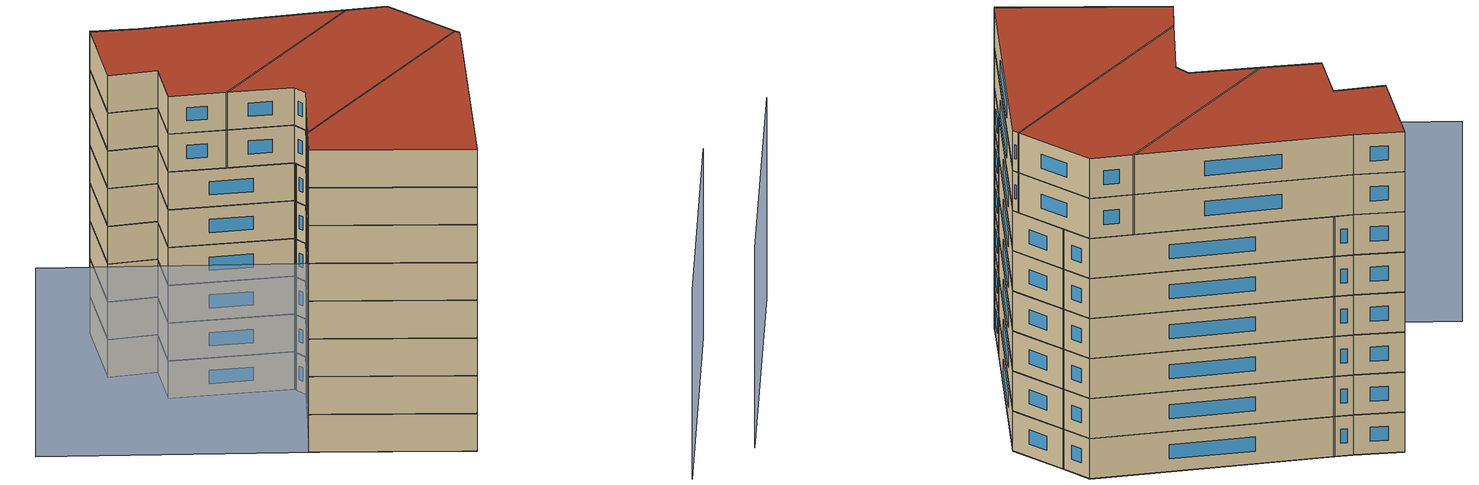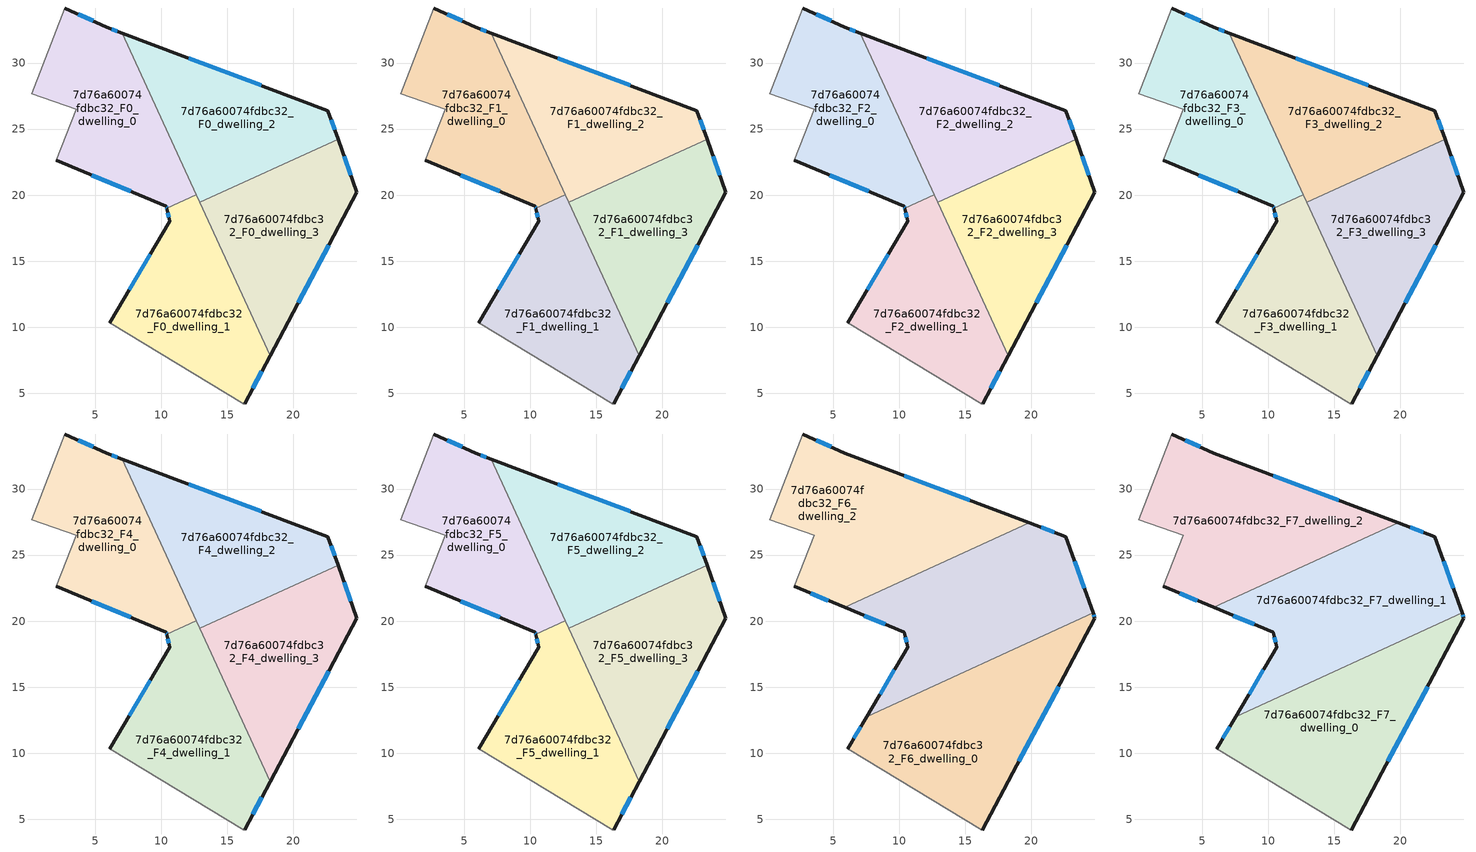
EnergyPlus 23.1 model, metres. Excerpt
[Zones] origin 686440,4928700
7d76a60074fdbc32_F0_dwelling_0
 floor ground (EU_floor_Construction): 12.65,20.02 7.03,32.27 5.85,32.72 2.69,34.17 0.18,27.68 3.56,26.49 2.06,22.65 10.38,19.15 10.41,19 z0
 wall outside (EU_wall_Construction): 2.69,34.17 5.85,32.72 7.03,32.27 / 10.41,19 10.38,19.15 2.06,22.65 z0:3
 wall adiabatic (EU_wall_Construction): 2.06,22.65 3.56,26.49 0.18,27.68 2.69,34.17 z0:3
 wall to 7d76a60074fdbc32_F0_dwelling_1 (EU_wall_Construction): 12.65,20.02 10.41,19 z0:3
 wall to 7d76a60074fdbc32_F0_dwelling_2 (EU_wall_Construction): 7.03,32.27 12.65,20.02 z0:3
 window (EU_Window_Construction): 3.72,33.7 4.83,33.19 / 6.24,32.57 6.65,32.42 / 10.4,19.05 10.39,19.1 / 7.68,20.28 4.75,21.51 z0.97:2.03
7d76a60074fdbc32_F0_dwelling_1
 floor ground (EU_floor_Construction): 16.31,4.22 18.23,7.83 12.65,20.02 10.41,19 10.65,18.02 6.09,10.36 16.3,4.19 z0
 wall outside (EU_wall_Construction): 18.23,7.83 16.31,4.22 / 6.09,10.36 10.65,18.02 10.41,19 z0:3
 wall adiabatic (EU_wall_Construction): 16.31,4.22 16.3,4.19 6.09,10.36 z0:3
 wall to 7d76a60074fdbc32_F0_dwelling_3 (EU_wall_Construction): 12.91,19.45 18.23,7.83 z0:3
 wall to 7d76a60074fdbc32_F0_dwelling_2 (EU_wall_Construction): 12.64,20.02 12.91,19.45 z0:3
 window (EU_Window_Construction): 10.57,18.33 10.49,18.68 / 17.61,6.66 16.93,5.39 / 7.57,12.84 9.17,15.53 z0.97:2.03
7d76a60074fdbc32_F0_dwelling_2
 floor ground (EU_floor_Construction): 23.38,24.25 22.61,26.4 7.03,32.27 12.91,19.45 z0
 wall outside (EU_wall_Construction): 7.03,32.27 22.61,26.4 23.38,24.25 z0:3
 wall to 7d76a60074fdbc32_F0_dwelling_3 (EU_wall_Construction): 23.38,24.25 12.91,19.45 z0:3
 window (EU_Window_Construction): 22.86,25.7 23.13,24.94 / 12.08,30.37 17.56,28.3 z0.97:2.03
7d76a60074fdbc32_F0_dwelling_3
 floor ground (EU_floor_Construction): 18.23,7.83 24.81,20.22 23.38,24.25 12.91,19.45 z0
 wall outside (EU_wall_Construction): 23.38,24.25 24.81,20.22 18.23,7.83 z0:3
 window (EU_Window_Construction): 23.85,22.94 24.35,21.52 / 22.68,16.2 20.36,11.84 z0.97:2.03
7d76a60074fdbc32_F1_dwelling_0
 floor to 7d76a60074fdbc32_F0_dwelling_0 (EU_floor_Construction): 12.65,20.02 7.03,32.27 5.85,32.72 2.69,34.17 0.18,27.68 3.56,26.49 2.06,22.65 10.38,19.15 10.41,19 z3
 wall outside (EU_wall_Construction): 2.69,34.17 5.85,32.72 7.03,32.27 / 10.41,19 10.38,19.15 2.06,22.65 z3:6
 wall adiabatic (EU_wall_Construction): 2.06,22.65 3.56,26.49 0.18,27.68 2.69,34.17 z3:6
 wall to 7d76a60074fdbc32_F1_dwelling_1 (EU_wall_Construction): 12.65,20.02 10.41,19 z3:6
 wall to 7d76a60074fdbc32_F1_dwelling_2 (EU_wall_Construction): 7.03,32.27 12.65,20.02 z3:6
 window (EU_Window_Construction): 3.72,33.7 4.83,33.19 / 6.24,32.57 6.65,32.42 / 10.4,19.05 10.39,19.1 / 7.68,20.28 4.75,21.51 z3.97:5.03
7d76a60074fdbc32_F1_dwelling_1
 floor to 7d76a60074fdbc32_F0_dwelling_1 (EU_floor_Construction): 16.31,4.22 18.23,7.83 12.65,20.02 10.41,19 10.65,18.02 6.09,10.36 16.3,4.19 z3
 wall outside (EU_wall_Construction): 18.23,7.83 16.31,4.22 / 6.09,10.36 10.65,18.02 10.41,19 z3:6
 wall adiabatic (EU_wall_Construction): 16.31,4.22 16.3,4.19 6.09,10.36 z3:6
 wall to 7d76a60074fdbc32_F1_dwelling_3 (EU_wall_Construction): 12.91,19.45 18.23,7.83 z3:6
 wall to 7d76a60074fdbc32_F1_dwelling_2 (EU_wall_Construction): 12.64,20.02 12.91,19.45 z3:6
 window (EU_Window_Construction): 10.57,18.33 10.49,18.68 / 17.61,6.66 16.93,5.39 / 7.57,12.84 9.17,15.53 z3.97:5.03
7d76a60074fdbc32_F1_dwelling_2
 floor to 7d76a60074fdbc32_F0_dwelling_2 (EU_floor_Construction): 23.38,24.25 22.61,26.4 7.03,32.27 12.91,19.45 z3
 wall outside (EU_wall_Construction): 7.03,32.27 22.61,26.4 23.38,24.25 z3:6
 wall to 7d76a60074fdbc32_F1_dwelling_3 (EU_wall_Construction): 23.38,24.25 12.91,19.45 z3:6
 window (EU_Window_Construction): 22.86,25.7 23.13,24.94 / 12.08,30.37 17.56,28.3 z3.97:5.03
7d76a60074fdbc32_F1_dwelling_3
 floor to 7d76a60074fdbc32_F0_dwelling_3 (EU_floor_Construction): 18.23,7.83 24.81,20.22 23.38,24.25 12.91,19.45 z3
 wall outside (EU_wall_Construction): 23.38,24.25 24.81,20.22 18.23,7.83 z3:6
 window (EU_Window_Construction): 23.85,22.94 24.35,21.52 / 22.68,16.2 20.36,11.84 z3.97:5.03
7d76a60074fdbc32_F2_dwelling_0
 floor to 7d76a60074fdbc32_F1_dwelling_0 (EU_floor_Construction): 12.65,20.02 7.03,32.27 5.85,32.72 2.69,34.17 0.18,27.68 3.56,26.49 2.06,22.65 10.38,19.15 10.41,19 z6
 wall outside (EU_wall_Construction): 2.69,34.17 5.85,32.72 7.03,32.27 / 10.41,19 10.38,19.15 2.06,22.65 z6:9
 wall adiabatic (EU_wall_Construction): 2.06,22.65 3.56,26.49 0.18,27.68 2.69,34.17 z6:9
 wall to 7d76a60074fdbc32_F2_dwelling_1 (EU_wall_Construction): 12.65,20.02 10.41,19 z6:9
 wall to 7d76a60074fdbc32_F2_dwelling_2 (EU_wall_Construction): 7.03,32.27 12.65,20.02 z6:9
 window (EU_Window_Construction): 3.72,33.7 4.83,33.19 / 6.24,32.57 6.65,32.42 / 10.4,19.05 10.39,19.1 / 7.68,20.28 4.75,21.51 z6.97:8.03
7d76a60074fdbc32_F2_dwelling_1
 floor to 7d76a60074fdbc32_F1_dwelling_1 (EU_floor_Construction): 16.31,4.22 18.23,7.83 12.65,20.02 10.41,19 10.65,18.02 6.09,10.36 16.3,4.19 z6
 wall outside (EU_wall_Construction): 18.23,7.83 16.31,4.22 / 6.09,10.36 10.65,18.02 10.41,19 z6:9
 wall adiabatic (EU_wall_Construction): 16.31,4.22 16.3,4.19 6.09,10.36 z6:9
 wall to 7d76a60074fdbc32_F2_dwelling_3 (EU_wall_Construction): 12.91,19.45 18.23,7.83 z6:9
 wall to 7d76a60074fdbc32_F2_dwelling_2 (EU_wall_Construction): 12.64,20.02 12.91,19.45 z6:9
 window (EU_Window_Construction): 10.57,18.33 10.49,18.68 / 17.61,6.66 16.93,5.39 / 7.57,12.84 9.17,15.53 z6.97:8.03
7d76a60074fdbc32_F2_dwelling_2
 floor to 7d76a60074fdbc32_F1_dwelling_2 (EU_floor_Construction): 23.38,24.25 22.61,26.4 7.03,32.27 12.91,19.45 z6
 wall outside (EU_wall_Construction): 7.03,32.27 22.61,26.4 23.38,24.25 z6:9
 wall to 7d76a60074fdbc32_F2_dwelling_3 (EU_wall_Construction): 23.38,24.25 12.91,19.45 z6:9
 window (EU_Window_Construction): 22.86,25.7 23.13,24.94 / 12.08,30.37 17.56,28.3 z6.97:8.03
7d76a60074fdbc32_F2_dwelling_3
 floor to 7d76a60074fdbc32_F1_dwelling_3 (EU_floor_Construction): 18.23,7.83 24.81,20.22 23.38,24.25 12.91,19.45 z6
 wall outside (EU_wall_Construction): 23.38,24.25 24.81,20.22 18.23,7.83 z6:9
 window (EU_Window_Construction): 23.85,22.94 24.35,21.52 / 22.68,16.2 20.36,11.84 z6.97:8.03
7d76a60074fdbc32_F3_dwelling_0
 floor to 7d76a60074fdbc32_F2_dwelling_0 (EU_floor_Construction): 12.65,20.02 7.03,32.27 5.85,32.72 2.69,34.17 0.18,27.68 3.56,26.49 2.06,22.65 10.38,19.15 10.41,19 z9
 wall outside (EU_wall_Construction): 2.69,34.17 5.85,32.72 7.03,32.27 / 10.41,19 10.38,19.15 2.06,22.65 z9:12
 wall adiabatic (EU_wall_Construction): 2.06,22.65 3.56,26.49 0.18,27.68 2.69,34.17 z9:12
 wall to 7d76a60074fdbc32_F3_dwelling_1 (EU_wall_Construction): 12.65,20.02 10.41,19 z9:12
 wall to 7d76a60074fdbc32_F3_dwelling_2 (EU_wall_Construction): 7.03,32.27 12.65,20.02 z9:12
 window (EU_Window_Construction): 3.72,33.7 4.83,33.19 / 6.24,32.57 6.65,32.42 / 10.4,19.05 10.39,19.1 / 7.68,20.28 4.75,21.51 z9.97:11.03
7d76a60074fdbc32_F3_dwelling_1
 floor to 7d76a60074fdbc32_F2_dwelling_1 (EU_floor_Construction): 16.31,4.22 18.23,7.83 12.65,20.02 10.41,19 10.65,18.02 6.09,10.36 16.3,4.19 z9
 wall outside (EU_wall_Construction): 18.23,7.83 16.31,4.22 / 6.09,10.36 10.65,18.02 10.41,19 z9:12
 wall adiabatic (EU_wall_Construction): 16.31,4.22 16.3,4.19 6.09,10.36 z9:12
 wall to 7d76a60074fdbc32_F3_dwelling_3 (EU_wall_Construction): 12.91,19.45 18.23,7.83 z9:12
 wall to 7d76a60074fdbc32_F3_dwelling_2 (EU_wall_Construction): 12.64,20.02 12.91,19.45 z9:12
 window (EU_Window_Construction): 10.57,18.33 10.49,18.68 / 17.61,6.66 16.93,5.39 / 7.57,12.84 9.17,15.53 z9.97:11.03
7d76a60074fdbc32_F3_dwelling_2
 floor to 7d76a60074fdbc32_F2_dwelling_2 (EU_floor_Construction): 23.38,24.25 22.61,26.4 7.03,32.27 12.91,19.45 z9
 wall outside (EU_wall_Construction): 7.03,32.27 22.61,26.4 23.38,24.25 z9:12
 wall to 7d76a60074fdbc32_F3_dwelling_3 (EU_wall_Construction): 23.38,24.25 12.91,19.45 z9:12
 window (EU_Window_Construction): 22.86,25.7 23.13,24.94 / 12.08,30.37 17.56,28.3 z9.97:11.03
7d76a60074fdbc32_F3_dwelling_3
 floor to 7d76a60074fdbc32_F2_dwelling_3 (EU_floor_Construction): 18.23,7.83 24.81,20.22 23.38,24.25 12.91,19.45 z9
 wall outside (EU_wall_Construction): 23.38,24.25 24.81,20.22 18.23,7.83 z9:12
 window (EU_Window_Construction): 23.85,22.94 24.35,21.52 / 22.68,16.2 20.36,11.84 z9.97:11.03
7d76a60074fdbc32_F4_dwelling_0
 floor to 7d76a60074fdbc32_F3_dwelling_0 (EU_floor_Construction): 12.65,20.02 7.03,32.27 5.85,32.72 2.69,34.17 0.18,27.68 3.56,26.49 2.06,22.65 10.38,19.15 10.41,19 z12
 wall outside (EU_wall_Construction): 2.69,34.17 5.85,32.72 7.03,32.27 / 10.41,19 10.38,19.15 2.06,22.65 z12:15
 wall adiabatic (EU_wall_Construction): 2.06,22.65 3.56,26.49 0.18,27.68 2.69,34.17 z12:15
 wall to 7d76a60074fdbc32_F4_dwelling_1 (EU_wall_Construction): 12.65,20.02 10.41,19 z12:15
 wall to 7d76a60074fdbc32_F4_dwelling_2 (EU_wall_Construction): 7.03,32.27 12.65,20.02 z12:15
 window (EU_Window_Construction): 3.72,33.7 4.83,33.19 / 6.24,32.57 6.65,32.42 / 10.4,19.05 10.39,19.1 / 7.68,20.28 4.75,21.51 z12.97:14.03
7d76a60074fdbc32_F4_dwelling_1
 floor to 7d76a60074fdbc32_F3_dwelling_1 (EU_floor_Construction): 16.31,4.22 18.23,7.83 12.65,20.02 10.41,19 10.65,18.02 6.09,10.36 16.3,4.19 z12
 wall outside (EU_wall_Construction): 18.23,7.83 16.31,4.22 / 6.09,10.36 10.65,18.02 10.41,19 z12:15
 wall adiabatic (EU_wall_Construction): 16.31,4.22 16.3,4.19 6.09,10.36 z12:15
 wall to 7d76a60074fdbc32_F4_dwelling_3 (EU_wall_Construction): 12.91,19.45 18.23,7.83 z12:15
 wall to 7d76a60074fdbc32_F4_dwelling_2 (EU_wall_Construction): 12.64,20.02 12.91,19.45 z12:15
 window (EU_Window_Construction): 10.57,18.33 10.49,18.68 / 17.61,6.66 16.93,5.39 / 7.57,12.84 9.17,15.53 z12.97:14.03
7d76a60074fdbc32_F4_dwelling_2
 floor to 7d76a60074fdbc32_F3_dwelling_2 (EU_floor_Construction): 23.38,24.25 22.61,26.4 7.03,32.27 12.91,19.45 z12
 wall outside (EU_wall_Construction): 7.03,32.27 22.61,26.4 23.38,24.25 z12:15
 wall to 7d76a60074fdbc32_F4_dwelling_3 (EU_wall_Construction): 23.38,24.25 12.91,19.45 z12:15
 window (EU_Window_Construction): 22.86,25.7 23.13,24.94 / 12.08,30.37 17.56,28.3 z12.97:14.03
7d76a60074fdbc32_F4_dwelling_3
 floor to 7d76a60074fdbc32_F3_dwelling_3 (EU_floor_Construction): 18.23,7.83 24.81,20.22 23.38,24.25 12.91,19.45 z12
 wall outside (EU_wall_Construction): 23.38,24.25 24.81,20.22 18.23,7.83 z12:15
 window (EU_Window_Construction): 23.85,22.94 24.35,21.52 / 22.68,16.2 20.36,11.84 z12.97:14.03
7d76a60074fdbc32_F5_dwelling_0
 floor to 7d76a60074fdbc32_F4_dwelling_0 (EU_floor_Construction): 12.65,20.02 7.03,32.27 5.85,32.72 2.69,34.17 0.18,27.68 3.56,26.49 2.06,22.65 10.38,19.15 10.41,19 z15
 wall outside (EU_wall_Construction): 2.69,34.17 5.85,32.72 7.03,32.27 / 10.41,19 10.38,19.15 2.06,22.65 z15:18
 wall adiabatic (EU_wall_Construction): 2.06,22.65 3.56,26.49 0.18,27.68 2.69,34.17 z15:18
 wall to 7d76a60074fdbc32_F5_dwelling_1 (EU_wall_Construction): 12.65,20.02 10.41,19 z15:18
 wall to 7d76a60074fdbc32_F5_dwelling_2 (EU_wall_Construction): 7.03,32.27 12.65,20.02 z15:18
 window (EU_Window_Construction): 3.72,33.7 4.83,33.19 / 6.24,32.57 6.65,32.42 / 10.4,19.05 10.39,19.1 / 7.68,20.28 4.75,21.51 z15.97:17.03
7d76a60074fdbc32_F5_dwelling_1
 floor to 7d76a60074fdbc32_F4_dwelling_1 (EU_floor_Construction): 16.31,4.22 18.23,7.83 12.65,20.02 10.41,19 10.65,18.02 6.09,10.36 16.3,4.19 z15
 wall outside (EU_wall_Construction): 18.23,7.83 16.31,4.22 / 6.09,10.36 10.65,18.02 10.41,19 z15:18
 wall adiabatic (EU_wall_Construction): 16.31,4.22 16.3,4.19 6.09,10.36 z15:18
 wall to 7d76a60074fdbc32_F5_dwelling_3 (EU_wall_Construction): 12.91,19.45 18.23,7.83 z15:18
 wall to 7d76a60074fdbc32_F5_dwelling_2 (EU_wall_Construction): 12.64,20.02 12.91,19.45 z15:18
 window (EU_Window_Construction): 10.57,18.33 10.49,18.68 / 17.61,6.66 16.93,5.39 / 7.57,12.84 9.17,15.53 z15.97:17.03
7d76a60074fdbc32_F5_dwelling_2
 floor to 7d76a60074fdbc32_F4_dwelling_2 (EU_floor_Construction): 23.38,24.25 22.61,26.4 7.03,32.27 12.91,19.45 z15
 wall outside (EU_wall_Construction): 7.03,32.27 22.61,26.4 23.38,24.25 z15:18
 wall to 7d76a60074fdbc32_F5_dwelling_3 (EU_wall_Construction): 23.38,24.25 12.91,19.45 z15:18
 window (EU_Window_Construction): 22.86,25.7 23.13,24.94 / 12.08,30.37 17.56,28.3 z15.97:17.03
7d76a60074fdbc32_F5_dwelling_3
 floor to 7d76a60074fdbc32_F4_dwelling_3 (EU_floor_Construction): 18.23,7.83 24.81,20.22 23.38,24.25 12.91,19.45 z15
 wall outside (EU_wall_Construction): 23.38,24.25 24.81,20.22 18.23,7.83 z15:18
 window (EU_Window_Construction): 23.85,22.94 24.35,21.52 / 22.68,16.2 20.36,11.84 z15.97:17.03
7d76a60074fdbc32_F6_dwelling_0
 floor to 7d76a60074fdbc32_F5_dwelling_1 (EU_floor_Construction): 16.3,4.19 18.23,7.83 14.5,15.97 7.53,12.78 6.09,10.36 z18
 floor to 7d76a60074fdbc32_F5_dwelling_3 (EU_floor_Construction): 18.23,7.83 24.81,20.22 24.67,20.63 14.5,15.97 z18
 wall outside (EU_wall_Construction): 24.67,20.63 24.81,20.22 16.3,4.19 / 6.09,10.36 7.53,12.78 z18:21
 wall to 7d76a60074fdbc32_F6_dwelling_1 (EU_wall_Construction): 7.53,12.78 24.67,20.63 z18:21
 wall adiabatic (EU_wall_Construction): 16.3,4.19 6.09,10.36 z18:21
 window (EU_Window_Construction): 24.72,20.49 24.77,20.35 / 22.05,15.02 19.06,9.38 / 6.56,11.14 7.07,11.99 z18.97:20.03
7d76a60074fdbc32_F6_dwelling_1
 floor to 7d76a60074fdbc32_F5_dwelling_2 (EU_floor_Construction): 23.38,24.24 22.61,26.4 19.85,27.44 11.09,23.42 12.91,19.45 z18
 floor to 7d76a60074fdbc32_F5_dwelling_0 (EU_floor_Construction): 12.64,20.02 11.09,23.42 5.88,21.04 10.38,19.15 10.41,19 z18
 floor to 7d76a60074fdbc32_F5_dwelling_1 (EU_floor_Construction): 14.5,15.97 12.64,20.02 10.41,19 10.65,18.02 7.53,12.78 z18
 floor to 7d76a60074fdbc32_F5_dwelling_3 (EU_floor_Construction): 24.67,20.63 23.38,24.24 12.91,19.45 14.5,15.97 z18
 wall outside (EU_wall_Construction): 19.85,27.44 22.61,26.4 24.67,20.63 / 7.53,12.78 10.65,18.02 10.38,19.15 5.88,21.04 z18:21
 wall to 7d76a60074fdbc32_F6_dwelling_2 (EU_wall_Construction): 5.88,21.04 19.85,27.44 z18:21
 window (EU_Window_Construction): 10.56,18.38 10.46,18.78 / 8.92,19.76 7.34,20.42 / 20.75,27.1 21.72,26.73 / 23.28,24.53 24,22.5 / 8.54,14.48 9.64,16.32 z18.97:20.03
7d76a60074fdbc32_F6_dwelling_2
 floor to 7d76a60074fdbc32_F5_dwelling_0 (EU_floor_Construction): 11.09,23.42 7.03,32.27 5.85,32.72 2.69,34.17 0.18,27.68 3.56,26.49 2.06,22.65 5.88,21.04 z18
 floor to 7d76a60074fdbc32_F5_dwelling_2 (EU_floor_Construction): 19.85,27.44 7.03,32.27 11.09,23.42 z18
 wall outside (EU_wall_Construction): 2.69,34.17 5.85,32.72 19.85,27.44 / 5.88,21.04 2.06,22.65 z18:21
 wall adiabatic (EU_wall_Construction): 2.06,22.65 3.56,26.49 0.18,27.68 2.69,34.17 z18:21
 window (EU_Window_Construction): 3.72,33.7 4.83,33.19 / 10.39,31.01 15.32,29.15 / 4.64,21.56 3.29,22.13 z18.97:20.03
7d76a60074fdbc32_F7_dwelling_0
 floor to 7d76a60074fdbc32_F6_dwelling_0 (EU_floor_Construction): 16.3,4.19 24.81,20.22 24.67,20.63 7.53,12.78 6.09,10.36 z21
 wall outside (EU_wall_Construction): 24.67,20.63 24.81,20.22 16.3,4.19 / 6.09,10.36 7.53,12.78 z21:24
 wall to 7d76a60074fdbc32_F7_dwelling_1 (EU_wall_Construction): 7.53,12.78 24.67,20.63 z21:24
 wall adiabatic (EU_wall_Construction): 16.3,4.19 6.09,10.36 z21:24
 window (EU_Window_Construction): 24.72,20.49 24.77,20.35 / 22.05,15.02 19.06,9.38 / 6.56,11.14 7.07,11.99 z21.97:23.03
 roof outside (EU_roof_Construction): 24.67,20.63 24.81,20.22 16.3,4.19 6.09,10.36 7.53,12.78 z24
7d76a60074fdbc32_F7_dwelling_1
 floor to 7d76a60074fdbc32_F6_dwelling_1 (EU_floor_Construction): 24.67,20.63 22.61,26.4 19.85,27.44 5.88,21.04 10.38,19.15 10.65,18.02 7.53,12.78 z21
 wall outside (EU_wall_Construction): 19.85,27.44 22.61,26.4 24.67,20.63 / 7.53,12.78 10.65,18.02 10.38,19.15 5.88,21.04 z21:24
 wall to 7d76a60074fdbc32_F7_dwelling_2 (EU_wall_Construction): 5.88,21.04 19.85,27.44 z21:24
 window (EU_Window_Construction): 10.56,18.38 10.46,18.78 / 8.92,19.76 7.34,20.42 / 20.75,27.1 21.72,26.73 / 23.28,24.53 24,22.5 / 8.54,14.48 9.64,16.32 z21.97:23.03
 roof outside (EU_roof_Construction): 22.61,26.4 24.67,20.63 7.53,12.78 10.65,18.02 10.38,19.15 5.88,21.04 19.85,27.44 z24
7d76a60074fdbc32_F7_dwelling_2
 floor to 7d76a60074fdbc32_F6_dwelling_2 (EU_floor_Construction): 19.85,27.44 5.85,32.72 2.69,34.17 0.18,27.68 3.56,26.49 2.06,22.65 5.88,21.04 z21
 wall outside (EU_wall_Construction): 2.69,34.17 5.85,32.72 19.85,27.44 / 5.88,21.04 2.06,22.65 z21:24
 wall adiabatic (EU_wall_Construction): 2.06,22.65 3.56,26.49 0.18,27.68 2.69,34.17 z21:24
 window (EU_Window_Construction): 3.72,33.7 4.83,33.19 / 10.39,31.01 15.32,29.15 / 4.64,21.56 3.29,22.13 z21.97:23.03
 roof outside (EU_roof_Construction): 19.85,27.44 5.88,21.04 2.06,22.65 3.56,26.49 0.18,27.68 2.69,34.17 5.85,32.72 z24
shading: 26.93,-7.45 39.18,10.73 / -10.64,19.96 16.43,4.43 z0:15
[Building]
EU S2 Campaign: North Axis=0; Terrain=City; Solar Distribution=FullExterior
[Site:Location]
Bologna: Latitude=44.5; Longitude=11.25; Time Zone=1; Elevation=37
[SizingPeriod:WeatherFileDays]
AnnualSizingPeriod: Begin Month=1; Begin Day of Month=1; End Month=12; End Day of Month=31; Day of Week for Start Day=Monday; Use Weather File Daylight Saving Period=No; Use Weather File Rain and Snow Indicators=No
[MATERIAL]
EU_InternalMass_Material: Roughness=MediumRough; Thickness=0.1; Conductivity=1; Density=1800; Specific Heat=900; Thermal Absorptance=0.9; Solar Absorptance=0.7; Visible Absorptance=0.7
[MATERIAL:NOMASS] Roughness=MediumRough; Thermal Absorptance=0.9; Solar Absorptance=0.7; Visible Absorptance=0.7
Name | Thermal Resistance
EU_wall_NoMass | 0.779417
EU_roof_NoMass | 0.435466
EU_floor_NoMass | 0.588222
[WINDOWMATERIAL:SIMPLEGLAZINGSYSTEM]
EU_Window_SimpleGlazing: UFactor=5.16242; Solar Heat Gain Coefficient=0.85; Visible Transmittance=0.85
[CONSTRUCTION]
EU_wall_Construction: EU_wall_NoMass
EU_roof_Construction: EU_roof_NoMass
EU_floor_Construction: EU_floor_NoMass
EU_InternalMass_Construction: EU_InternalMass_Material
EU_Window_Construction: EU_Window_SimpleGlazing
[ZONE] Type=1; Multiplier=1; Ceiling Height=autocalculate; Floor Area=autocalculate; Part of Total Floor Area=Yes
Name | Volume
7d76a60074fdbc32_F0_dwelling_0; 7d76a60074fdbc32_F1_dwelling_0; 7d76a60074fdbc32_F2_dwelling_0; 7d76a60074fdbc32_F3_dwelling_0; 7d76a60074fdbc32_F4_dwelling_0; 7d76a60074fdbc32_F5_dwelling_0 | 287.31
7d76a60074fdbc32_F6_dwelling_0; 7d76a60074fdbc32_F7_dwelling_0 | 383.082
7d76a60074fdbc32_F0_dwelling_1; 7d76a60074fdbc32_F1_dwelling_1; 7d76a60074fdbc32_F2_dwelling_1; 7d76a60074fdbc32_F3_dwelling_1; 7d76a60074fdbc32_F4_dwelling_1; 7d76a60074fdbc32_F5_dwelling_1 | 287.304
7d76a60074fdbc32_F6_dwelling_1; 7d76a60074fdbc32_F7_dwelling_1 | 383.054
7d76a60074fdbc32_F0_dwelling_2; 7d76a60074fdbc32_F1_dwelling_2; 7d76a60074fdbc32_F2_dwelling_2; 7d76a60074fdbc32_F3_dwelling_2; 7d76a60074fdbc32_F4_dwelling_2; 7d76a60074fdbc32_F5_dwelling_2 | 287.308
7d76a60074fdbc32_F6_dwelling_2; 7d76a60074fdbc32_F7_dwelling_2 | 383.063
7d76a60074fdbc32_F0_dwelling_3; 7d76a60074fdbc32_F1_dwelling_3; 7d76a60074fdbc32_F2_dwelling_3; 7d76a60074fdbc32_F3_dwelling_3; 7d76a60074fdbc32_F4_dwelling_3; 7d76a60074fdbc32_F5_dwelling_3 | 287.309
[INTERNALMASS] Construction=EU_InternalMass_Construction
Name | Zone or ZoneList | Surface Area
7d76a60074fdbc32_F0_dwelling_0_EU_InternalMass | 7d76a60074fdbc32_F0_dwelling_0 | 95.7689
7d76a60074fdbc32_F0_dwelling_1_EU_InternalMass | 7d76a60074fdbc32_F0_dwelling_1 | 95.7684
7d76a60074fdbc32_F0_dwelling_2_EU_InternalMass | 7d76a60074fdbc32_F0_dwelling_2 | 95.768
7d76a60074fdbc32_F0_dwelling_3_EU_InternalMass | 7d76a60074fdbc32_F0_dwelling_3 | 95.7682
7d76a60074fdbc32_F1_dwelling_0_EU_InternalMass | 7d76a60074fdbc32_F1_dwelling_0 | 95.7689
7d76a60074fdbc32_F1_dwelling_1_EU_InternalMass | 7d76a60074fdbc32_F1_dwelling_1 | 95.7684
7d76a60074fdbc32_F1_dwelling_2_EU_InternalMass | 7d76a60074fdbc32_F1_dwelling_2 | 95.768
7d76a60074fdbc32_F1_dwelling_3_EU_InternalMass | 7d76a60074fdbc32_F1_dwelling_3 | 95.7682
7d76a60074fdbc32_F2_dwelling_0_EU_InternalMass | 7d76a60074fdbc32_F2_dwelling_0 | 95.7689
7d76a60074fdbc32_F2_dwelling_1_EU_InternalMass | 7d76a60074fdbc32_F2_dwelling_1 | 95.7684
7d76a60074fdbc32_F2_dwelling_2_EU_InternalMass | 7d76a60074fdbc32_F2_dwelling_2 | 95.768
7d76a60074fdbc32_F2_dwelling_3_EU_InternalMass | 7d76a60074fdbc32_F2_dwelling_3 | 95.7682
7d76a60074fdbc32_F3_dwelling_0_EU_InternalMass | 7d76a60074fdbc32_F3_dwelling_0 | 95.7689
7d76a60074fdbc32_F3_dwelling_1_EU_InternalMass | 7d76a60074fdbc32_F3_dwelling_1 | 95.7684
7d76a60074fdbc32_F3_dwelling_2_EU_InternalMass | 7d76a60074fdbc32_F3_dwelling_2 | 95.768
7d76a60074fdbc32_F3_dwelling_3_EU_InternalMass | 7d76a60074fdbc32_F3_dwelling_3 | 95.7682
7d76a60074fdbc32_F4_dwelling_0_EU_InternalMass | 7d76a60074fdbc32_F4_dwelling_0 | 95.7689
7d76a60074fdbc32_F4_dwelling_1_EU_InternalMass | 7d76a60074fdbc32_F4_dwelling_1 | 95.7684
7d76a60074fdbc32_F4_dwelling_2_EU_InternalMass | 7d76a60074fdbc32_F4_dwelling_2 | 95.768
7d76a60074fdbc32_F4_dwelling_3_EU_InternalMass | 7d76a60074fdbc32_F4_dwelling_3 | 95.7682
7d76a60074fdbc32_F5_dwelling_0_EU_InternalMass | 7d76a60074fdbc32_F5_dwelling_0 | 95.7689
7d76a60074fdbc32_F5_dwelling_1_EU_InternalMass | 7d76a60074fdbc32_F5_dwelling_1 | 95.7684
7d76a60074fdbc32_F5_dwelling_2_EU_InternalMass | 7d76a60074fdbc32_F5_dwelling_2 | 95.768
7d76a60074fdbc32_F5_dwelling_3_EU_InternalMass | 7d76a60074fdbc32_F5_dwelling_3 | 95.7682
7d76a60074fdbc32_F6_dwelling_0_EU_InternalMass | 7d76a60074fdbc32_F6_dwelling_0 | 127.694
7d76a60074fdbc32_F6_dwelling_1_EU_InternalMass | 7d76a60074fdbc32_F6_dwelling_1 | 127.685
7d76a60074fdbc32_F6_dwelling_2_EU_InternalMass | 7d76a60074fdbc32_F6_dwelling_2 | 127.688
7d76a60074fdbc32_F7_dwelling_0_EU_InternalMass | 7d76a60074fdbc32_F7_dwelling_0 | 127.694
7d76a60074fdbc32_F7_dwelling_1_EU_InternalMass | 7d76a60074fdbc32_F7_dwelling_1 | 127.685
7d76a60074fdbc32_F7_dwelling_2_EU_InternalMass | 7d76a60074fdbc32_F7_dwelling_2 | 127.688
[OTHEREQUIPMENT] Fuel Type=Electricity; Design Level Calculation Method=Watts/Area; Power per Zone Floor Area=1; Fraction Latent=0; Fraction Radiant=0; Fraction Lost=0; Carbon Dioxide Generation Rate=0; EndUse Subcategory=EU_Step8_InternalGains
Name | Zone or ZoneList or Space or SpaceList | Schedule
EU_Step8_InternalGain_7d76a60074fdbc32_F0_dwelling_0_f000 | 7d76a60074fdbc32_F0_dwelling_0 | EU_Step8_GainSchedule_7d76a60074fdbc32_F0_dwelling_0_f000
EU_Step8_InternalGain_7d76a60074fdbc32_F0_dwelling_1_f000 | 7d76a60074fdbc32_F0_dwelling_1 | EU_Step8_GainSchedule_7d76a60074fdbc32_F0_dwelling_1_f000
EU_Step8_InternalGain_7d76a60074fdbc32_F0_dwelling_2_f000 | 7d76a60074fdbc32_F0_dwelling_2 | EU_Step8_GainSchedule_7d76a60074fdbc32_F0_dwelling_2_f000
EU_Step8_InternalGain_7d76a60074fdbc32_F0_dwelling_3_f000 | 7d76a60074fdbc32_F0_dwelling_3 | EU_Step8_GainSchedule_7d76a60074fdbc32_F0_dwelling_3_f000
EU_Step8_InternalGain_7d76a60074fdbc32_F1_dwelling_0_f000 | 7d76a60074fdbc32_F1_dwelling_0 | EU_Step8_GainSchedule_7d76a60074fdbc32_F1_dwelling_0_f000
EU_Step8_InternalGain_7d76a60074fdbc32_F1_dwelling_1_f000 | 7d76a60074fdbc32_F1_dwelling_1 | EU_Step8_GainSchedule_7d76a60074fdbc32_F1_dwelling_1_f000
EU_Step8_InternalGain_7d76a60074fdbc32_F1_dwelling_2_f000 | 7d76a60074fdbc32_F1_dwelling_2 | EU_Step8_GainSchedule_7d76a60074fdbc32_F1_dwelling_2_f000
EU_Step8_InternalGain_7d76a60074fdbc32_F1_dwelling_3_f000 | 7d76a60074fdbc32_F1_dwelling_3 | EU_Step8_GainSchedule_7d76a60074fdbc32_F1_dwelling_3_f000
EU_Step8_InternalGain_7d76a60074fdbc32_F2_dwelling_0_f000 | 7d76a60074fdbc32_F2_dwelling_0 | EU_Step8_GainSchedule_7d76a60074fdbc32_F2_dwelling_0_f000
EU_Step8_InternalGain_7d76a60074fdbc32_F2_dwelling_1_f000 | 7d76a60074fdbc32_F2_dwelling_1 | EU_Step8_GainSchedule_7d76a60074fdbc32_F2_dwelling_1_f000
EU_Step8_InternalGain_7d76a60074fdbc32_F2_dwelling_2_f000 | 7d76a60074fdbc32_F2_dwelling_2 | EU_Step8_GainSchedule_7d76a60074fdbc32_F2_dwelling_2_f000
EU_Step8_InternalGain_7d76a60074fdbc32_F2_dwelling_3_f000 | 7d76a60074fdbc32_F2_dwelling_3 | EU_Step8_GainSchedule_7d76a60074fdbc32_F2_dwelling_3_f000
EU_Step8_InternalGain_7d76a60074fdbc32_F3_dwelling_0_f000 | 7d76a60074fdbc32_F3_dwelling_0 | EU_Step8_GainSchedule_7d76a60074fdbc32_F3_dwelling_0_f000
EU_Step8_InternalGain_7d76a60074fdbc32_F3_dwelling_1_f000 | 7d76a60074fdbc32_F3_dwelling_1 | EU_Step8_GainSchedule_7d76a60074fdbc32_F3_dwelling_1_f000
EU_Step8_InternalGain_7d76a60074fdbc32_F3_dwelling_2_f000 | 7d76a60074fdbc32_F3_dwelling_2 | EU_Step8_GainSchedule_7d76a60074fdbc32_F3_dwelling_2_f000
EU_Step8_InternalGain_7d76a60074fdbc32_F3_dwelling_3_f000 | 7d76a60074fdbc32_F3_dwelling_3 | EU_Step8_GainSchedule_7d76a60074fdbc32_F3_dwelling_3_f000
EU_Step8_InternalGain_7d76a60074fdbc32_F4_dwelling_0_f000 | 7d76a60074fdbc32_F4_dwelling_0 | EU_Step8_GainSchedule_7d76a60074fdbc32_F4_dwelling_0_f000
EU_Step8_InternalGain_7d76a60074fdbc32_F4_dwelling_1_f000 | 7d76a60074fdbc32_F4_dwelling_1 | EU_Step8_GainSchedule_7d76a60074fdbc32_F4_dwelling_1_f000
EU_Step8_InternalGain_7d76a60074fdbc32_F4_dwelling_2_f000 | 7d76a60074fdbc32_F4_dwelling_2 | EU_Step8_GainSchedule_7d76a60074fdbc32_F4_dwelling_2_f000
EU_Step8_InternalGain_7d76a60074fdbc32_F4_dwelling_3_f000 | 7d76a60074fdbc32_F4_dwelling_3 | EU_Step8_GainSchedule_7d76a60074fdbc32_F4_dwelling_3_f000
EU_Step8_InternalGain_7d76a60074fdbc32_F5_dwelling_0_f000 | 7d76a60074fdbc32_F5_dwelling_0 | EU_Step8_GainSchedule_7d76a60074fdbc32_F5_dwelling_0_f000
EU_Step8_InternalGain_7d76a60074fdbc32_F5_dwelling_1_f000 | 7d76a60074fdbc32_F5_dwelling_1 | EU_Step8_GainSchedule_7d76a60074fdbc32_F5_dwelling_1_f000
EU_Step8_InternalGain_7d76a60074fdbc32_F5_dwelling_2_f000 | 7d76a60074fdbc32_F5_dwelling_2 | EU_Step8_GainSchedule_7d76a60074fdbc32_F5_dwelling_2_f000
EU_Step8_InternalGain_7d76a60074fdbc32_F5_dwelling_3_f000 | 7d76a60074fdbc32_F5_dwelling_3 | EU_Step8_GainSchedule_7d76a60074fdbc32_F5_dwelling_3_f000
EU_Step8_InternalGain_7d76a60074fdbc32_F6_dwelling_0_f000 | 7d76a60074fdbc32_F6_dwelling_0 | EU_Step8_GainSchedule_7d76a60074fdbc32_F6_dwelling_0_f000
EU_Step8_InternalGain_7d76a60074fdbc32_F6_dwelling_1_f000 | 7d76a60074fdbc32_F6_dwelling_1 | EU_Step8_GainSchedule_7d76a60074fdbc32_F6_dwelling_1_f000
EU_Step8_InternalGain_7d76a60074fdbc32_F6_dwelling_2_f000 | 7d76a60074fdbc32_F6_dwelling_2 | EU_Step8_GainSchedule_7d76a60074fdbc32_F6_dwelling_2_f000
EU_Step8_InternalGain_7d76a60074fdbc32_F7_dwelling_0_f000 | 7d76a60074fdbc32_F7_dwelling_0 | EU_Step8_GainSchedule_7d76a60074fdbc32_F7_dwelling_0_f000
EU_Step8_InternalGain_7d76a60074fdbc32_F7_dwelling_1_f000 | 7d76a60074fdbc32_F7_dwelling_1 | EU_Step8_GainSchedule_7d76a60074fdbc32_F7_dwelling_1_f000
EU_Step8_InternalGain_7d76a60074fdbc32_F7_dwelling_2_f000 | 7d76a60074fdbc32_F7_dwelling_2 | EU_Step8_GainSchedule_7d76a60074fdbc32_F7_dwelling_2_f000
[ZONEVENTILATION:DESIGNFLOWRATE] Schedule=EU_AlwaysOn; Design Flow Rate Calculation Method=AirChanges/Hour; Air Changes per Hour=0.712058; Ventilation Type=Natural; Fan Pressure Rise=0; Fan Total Efficiency=1; Constant Term Coefficient=1; Temperature Term Coefficient=0; Velocity Term Coefficient=0; Velocity Squared Term Coefficient=0; Minimum Indoor Temperature=-100; Maximum Indoor Temperature=100; Delta Temperature=-100; Minimum Outdoor Temperature=-100; Maximum Outdoor Temperature=100; Maximum Wind Speed=40
Name | Zone or ZoneList or Space or SpaceList
EU_ConstantAir_7d76a60074fdbc32_F0_dwelling_0 | 7d76a60074fdbc32_F0_dwelling_0
EU_ConstantAir_7d76a60074fdbc32_F0_dwelling_1 | 7d76a60074fdbc32_F0_dwelling_1
EU_ConstantAir_7d76a60074fdbc32_F0_dwelling_2 | 7d76a60074fdbc32_F0_dwelling_2
EU_ConstantAir_7d76a60074fdbc32_F0_dwelling_3 | 7d76a60074fdbc32_F0_dwelling_3
EU_ConstantAir_7d76a60074fdbc32_F1_dwelling_0 | 7d76a60074fdbc32_F1_dwelling_0
EU_ConstantAir_7d76a60074fdbc32_F1_dwelling_1 | 7d76a60074fdbc32_F1_dwelling_1
EU_ConstantAir_7d76a60074fdbc32_F1_dwelling_2 | 7d76a60074fdbc32_F1_dwelling_2
EU_ConstantAir_7d76a60074fdbc32_F1_dwelling_3 | 7d76a60074fdbc32_F1_dwelling_3
EU_ConstantAir_7d76a60074fdbc32_F2_dwelling_0 | 7d76a60074fdbc32_F2_dwelling_0
EU_ConstantAir_7d76a60074fdbc32_F2_dwelling_1 | 7d76a60074fdbc32_F2_dwelling_1
EU_ConstantAir_7d76a60074fdbc32_F2_dwelling_2 | 7d76a60074fdbc32_F2_dwelling_2
EU_ConstantAir_7d76a60074fdbc32_F2_dwelling_3 | 7d76a60074fdbc32_F2_dwelling_3
EU_ConstantAir_7d76a60074fdbc32_F3_dwelling_0 | 7d76a60074fdbc32_F3_dwelling_0
EU_ConstantAir_7d76a60074fdbc32_F3_dwelling_1 | 7d76a60074fdbc32_F3_dwelling_1
EU_ConstantAir_7d76a60074fdbc32_F3_dwelling_2 | 7d76a60074fdbc32_F3_dwelling_2
EU_ConstantAir_7d76a60074fdbc32_F3_dwelling_3 | 7d76a60074fdbc32_F3_dwelling_3
EU_ConstantAir_7d76a60074fdbc32_F4_dwelling_0 | 7d76a60074fdbc32_F4_dwelling_0
EU_ConstantAir_7d76a60074fdbc32_F4_dwelling_1 | 7d76a60074fdbc32_F4_dwelling_1
EU_ConstantAir_7d76a60074fdbc32_F4_dwelling_2 | 7d76a60074fdbc32_F4_dwelling_2
EU_ConstantAir_7d76a60074fdbc32_F4_dwelling_3 | 7d76a60074fdbc32_F4_dwelling_3
EU_ConstantAir_7d76a60074fdbc32_F5_dwelling_0 | 7d76a60074fdbc32_F5_dwelling_0
EU_ConstantAir_7d76a60074fdbc32_F5_dwelling_1 | 7d76a60074fdbc32_F5_dwelling_1
EU_ConstantAir_7d76a60074fdbc32_F5_dwelling_2 | 7d76a60074fdbc32_F5_dwelling_2
EU_ConstantAir_7d76a60074fdbc32_F5_dwelling_3 | 7d76a60074fdbc32_F5_dwelling_3
EU_ConstantAir_7d76a60074fdbc32_F6_dwelling_0 | 7d76a60074fdbc32_F6_dwelling_0
EU_ConstantAir_7d76a60074fdbc32_F6_dwelling_1 | 7d76a60074fdbc32_F6_dwelling_1
EU_ConstantAir_7d76a60074fdbc32_F6_dwelling_2 | 7d76a60074fdbc32_F6_dwelling_2
EU_ConstantAir_7d76a60074fdbc32_F7_dwelling_0 | 7d76a60074fdbc32_F7_dwelling_0
EU_ConstantAir_7d76a60074fdbc32_F7_dwelling_1 | 7d76a60074fdbc32_F7_dwelling_1
EU_ConstantAir_7d76a60074fdbc32_F7_dwelling_2 | 7d76a60074fdbc32_F7_dwelling_2
[HVACTEMPLATE:THERMOSTAT] Constant Heating Setpoint=20; Constant Cooling Setpoint=50
EU_HeatOnly_7d76a60074fdbc32_F0_dwelling_0; EU_HeatOnly_7d76a60074fdbc32_F0_dwelling_1; EU_HeatOnly_7d76a60074fdbc32_F0_dwelling_2; EU_HeatOnly_7d76a60074fdbc32_F0_dwelling_3; EU_HeatOnly_7d76a60074fdbc32_F1_dwelling_0; EU_HeatOnly_7d76a60074fdbc32_F1_dwelling_1; EU_HeatOnly_7d76a60074fdbc32_F1_dwelling_2; EU_HeatOnly_7d76a60074fdbc32_F1_dwelling_3; EU_HeatOnly_7d76a60074fdbc32_F2_dwelling_0; EU_HeatOnly_7d76a60074fdbc32_F2_dwelling_1; EU_HeatOnly_7d76a60074fdbc32_F2_dwelling_2; EU_HeatOnly_7d76a60074fdbc32_F2_dwelling_3; EU_HeatOnly_7d76a60074fdbc32_F3_dwelling_0; EU_HeatOnly_7d76a60074fdbc32_F3_dwelling_1; EU_HeatOnly_7d76a60074fdbc32_F3_dwelling_2; EU_HeatOnly_7d76a60074fdbc32_F3_dwelling_3; EU_HeatOnly_7d76a60074fdbc32_F4_dwelling_0; EU_HeatOnly_7d76a60074fdbc32_F4_dwelling_1; EU_HeatOnly_7d76a60074fdbc32_F4_dwelling_2; EU_HeatOnly_7d76a60074fdbc32_F4_dwelling_3; EU_HeatOnly_7d76a60074fdbc32_F5_dwelling_0; EU_HeatOnly_7d76a60074fdbc32_F5_dwelling_1; EU_HeatOnly_7d76a60074fdbc32_F5_dwelling_2; EU_HeatOnly_7d76a60074fdbc32_F5_dwelling_3; EU_HeatOnly_7d76a60074fdbc32_F6_dwelling_0; EU_HeatOnly_7d76a60074fdbc32_F6_dwelling_1; EU_HeatOnly_7d76a60074fdbc32_F6_dwelling_2; EU_HeatOnly_7d76a60074fdbc32_F7_dwelling_0; EU_HeatOnly_7d76a60074fdbc32_F7_dwelling_1; EU_HeatOnly_7d76a60074fdbc32_F7_dwelling_2
[HVACTEMPLATE:ZONE:IDEALLOADSAIRSYSTEM] System Availability Schedule=EU_AlwaysOn; Maximum Heating Supply Air Temperature=50; Minimum Cooling Supply Air Temperature=13; Maximum Heating Supply Air Humidity Ratio=0.0156; Minimum Cooling Supply Air Humidity Ratio=0.0077; Heating Limit=NoLimit; Cooling Limit=NoLimit; Heating Availability Schedule=EU_AlwaysOn; Cooling Availability Schedule=EU_CoolingOff; Dehumidification Control Type=ConstantSensibleHeatRatio; Cooling Sensible Heat Ratio=0.7; Dehumidification Setpoint=60; Humidification Control Type=None; Humidification Setpoint=30; Outdoor Air Method=None; Outdoor Air Flow Rate per Person=0.00944; Outdoor Air Flow Rate per Zone Floor Area=0; Outdoor Air Flow Rate per Zone=0; Demand Controlled Ventilation Type=None; Outdoor Air Economizer Type=NoEconomizer; Heat Recovery Type=None; Sensible Heat Recovery Effectiveness=0.7; Latent Heat Recovery Effectiveness=0.65
Name | Template Thermostat
7d76a60074fdbc32_F0_dwelling_0 | EU_HeatOnly_7d76a60074fdbc32_F0_dwelling_0
7d76a60074fdbc32_F0_dwelling_1 | EU_HeatOnly_7d76a60074fdbc32_F0_dwelling_1
7d76a60074fdbc32_F0_dwelling_2 | EU_HeatOnly_7d76a60074fdbc32_F0_dwelling_2
7d76a60074fdbc32_F0_dwelling_3 | EU_HeatOnly_7d76a60074fdbc32_F0_dwelling_3
7d76a60074fdbc32_F1_dwelling_0 | EU_HeatOnly_7d76a60074fdbc32_F1_dwelling_0
7d76a60074fdbc32_F1_dwelling_1 | EU_HeatOnly_7d76a60074fdbc32_F1_dwelling_1
7d76a60074fdbc32_F1_dwelling_2 | EU_HeatOnly_7d76a60074fdbc32_F1_dwelling_2
7d76a60074fdbc32_F1_dwelling_3 | EU_HeatOnly_7d76a60074fdbc32_F1_dwelling_3
7d76a60074fdbc32_F2_dwelling_0 | EU_HeatOnly_7d76a60074fdbc32_F2_dwelling_0
7d76a60074fdbc32_F2_dwelling_1 | EU_HeatOnly_7d76a60074fdbc32_F2_dwelling_1
7d76a60074fdbc32_F2_dwelling_2 | EU_HeatOnly_7d76a60074fdbc32_F2_dwelling_2
7d76a60074fdbc32_F2_dwelling_3 | EU_HeatOnly_7d76a60074fdbc32_F2_dwelling_3
7d76a60074fdbc32_F3_dwelling_0 | EU_HeatOnly_7d76a60074fdbc32_F3_dwelling_0
7d76a60074fdbc32_F3_dwelling_1 | EU_HeatOnly_7d76a60074fdbc32_F3_dwelling_1
7d76a60074fdbc32_F3_dwelling_2 | EU_HeatOnly_7d76a60074fdbc32_F3_dwelling_2
7d76a60074fdbc32_F3_dwelling_3 | EU_HeatOnly_7d76a60074fdbc32_F3_dwelling_3
7d76a60074fdbc32_F4_dwelling_0 | EU_HeatOnly_7d76a60074fdbc32_F4_dwelling_0
7d76a60074fdbc32_F4_dwelling_1 | EU_HeatOnly_7d76a60074fdbc32_F4_dwelling_1
7d76a60074fdbc32_F4_dwelling_2 | EU_HeatOnly_7d76a60074fdbc32_F4_dwelling_2
7d76a60074fdbc32_F4_dwelling_3 | EU_HeatOnly_7d76a60074fdbc32_F4_dwelling_3
7d76a60074fdbc32_F5_dwelling_0 | EU_HeatOnly_7d76a60074fdbc32_F5_dwelling_0
7d76a60074fdbc32_F5_dwelling_1 | EU_HeatOnly_7d76a60074fdbc32_F5_dwelling_1
7d76a60074fdbc32_F5_dwelling_2 | EU_HeatOnly_7d76a60074fdbc32_F5_dwelling_2
7d76a60074fdbc32_F5_dwelling_3 | EU_HeatOnly_7d76a60074fdbc32_F5_dwelling_3
7d76a60074fdbc32_F6_dwelling_0 | EU_HeatOnly_7d76a60074fdbc32_F6_dwelling_0
7d76a60074fdbc32_F6_dwelling_1 | EU_HeatOnly_7d76a60074fdbc32_F6_dwelling_1
7d76a60074fdbc32_F6_dwelling_2 | EU_HeatOnly_7d76a60074fdbc32_F6_dwelling_2
7d76a60074fdbc32_F7_dwelling_0 | EU_HeatOnly_7d76a60074fdbc32_F7_dwelling_0
7d76a60074fdbc32_F7_dwelling_1 | EU_HeatOnly_7d76a60074fdbc32_F7_dwelling_1
7d76a60074fdbc32_F7_dwelling_2 | EU_HeatOnly_7d76a60074fdbc32_F7_dwelling_2
[SIZING:ZONE] Zone Cooling Design Supply Air Temperature Input Method=SupplyAirTemperature; Zone Cooling Design Supply Air Temperature=13; Zone Heating Design Supply Air Temperature Input Method=SupplyAirTemperature; Zone Heating Design Supply Air Temperature=50; Zone Cooling Design Supply Air Humidity Ratio=0.008; Zone Heating Design Supply Air Humidity Ratio=0.008; Cooling Design Air Flow Method=DesignDay; Cooling Design Air Flow Rate=0; Cooling Minimum Air Flow per Zone Floor Area=0.000762; Cooling Minimum Air Flow=0; Cooling Minimum Air Flow Fraction=0.2; Heating Design Air Flow Method=DesignDay; Heating Design Air Flow Rate=0; Heating Maximum Air Flow per Zone Floor Area=0.002032; Heating Maximum Air Flow=0.141576; Heating Maximum Air Flow Fraction=0.3; Account for Dedicated Outdoor Air System=No; Dedicated Outdoor Air System Control Strategy=NeutralSupplyAir; Dedicated Outdoor Air Low Setpoint Temperature for Design=autosize; Dedicated Outdoor Air High Setpoint Temperature for Design=autosize; Zone Load Sizing Method=Sensible Load Only No Latent Load; Zone Latent Cooling Design Supply Air Humidity Ratio Input Method=HumidityRatioDifference; Zone Cooling Design Supply Air Humidity Ratio Difference=0.005; Zone Latent Heating Design Supply Air Humidity Ratio Input Method=HumidityRatioDifference; Zone Humidification Design Supply Air Humidity Ratio Difference=0.005
7d76a60074fdbc32_F0_dwelling_0; 7d76a60074fdbc32_F0_dwelling_1; 7d76a60074fdbc32_F0_dwelling_2; 7d76a60074fdbc32_F0_dwelling_3; 7d76a60074fdbc32_F1_dwelling_0; 7d76a60074fdbc32_F1_dwelling_1; 7d76a60074fdbc32_F1_dwelling_2; 7d76a60074fdbc32_F1_dwelling_3; 7d76a60074fdbc32_F2_dwelling_0; 7d76a60074fdbc32_F2_dwelling_1; 7d76a60074fdbc32_F2_dwelling_2; 7d76a60074fdbc32_F2_dwelling_3; 7d76a60074fdbc32_F3_dwelling_0; 7d76a60074fdbc32_F3_dwelling_1; 7d76a60074fdbc32_F3_dwelling_2; 7d76a60074fdbc32_F3_dwelling_3; 7d76a60074fdbc32_F4_dwelling_0; 7d76a60074fdbc32_F4_dwelling_1; 7d76a60074fdbc32_F4_dwelling_2; 7d76a60074fdbc32_F4_dwelling_3; 7d76a60074fdbc32_F5_dwelling_0; 7d76a60074fdbc32_F5_dwelling_1; 7d76a60074fdbc32_F5_dwelling_2; 7d76a60074fdbc32_F5_dwelling_3; 7d76a60074fdbc32_F6_dwelling_0; 7d76a60074fdbc32_F6_dwelling_1; 7d76a60074fdbc32_F6_dwelling_2; 7d76a60074fdbc32_F7_dwelling_0; 7d76a60074fdbc32_F7_dwelling_1; 7d76a60074fdbc32_F7_dwelling_2
[SCHEDULE:CONSTANT]
Name | Hourly Value
EU_AlwaysOn | 1
EU_CoolingOff | 0
[SCHEDULE:FILE] Column Number=1; Rows to Skip at Top=0; Number of Hours of Data=8760; Column Separator=Comma; Interpolate to Timestep=No; Minutes per Item=60; Adjust Schedule for Daylight Savings=Yes
Name | File
EU_Step8_GainSchedule_7d76a60074fdbc32_F0_dwelling_0_f000 | ../../schedules/7d76a60074fdbc32/7d76a60074fdbc32_F0_dwelling_0_f000_gain.csv
EU_Step8_GainSchedule_7d76a60074fdbc32_F0_dwelling_1_f000 | ../../schedules/7d76a60074fdbc32/7d76a60074fdbc32_F0_dwelling_1_f000_gain.csv
EU_Step8_GainSchedule_7d76a60074fdbc32_F0_dwelling_2_f000 | ../../schedules/7d76a60074fdbc32/7d76a60074fdbc32_F0_dwelling_2_f000_gain.csv
EU_Step8_GainSchedule_7d76a60074fdbc32_F0_dwelling_3_f000 | ../../schedules/7d76a60074fdbc32/7d76a60074fdbc32_F0_dwelling_3_f000_gain.csv
EU_Step8_GainSchedule_7d76a60074fdbc32_F1_dwelling_0_f000 | ../../schedules/7d76a60074fdbc32/7d76a60074fdbc32_F1_dwelling_0_f000_gain.csv
EU_Step8_GainSchedule_7d76a60074fdbc32_F1_dwelling_1_f000 | ../../schedules/7d76a60074fdbc32/7d76a60074fdbc32_F1_dwelling_1_f000_gain.csv
EU_Step8_GainSchedule_7d76a60074fdbc32_F1_dwelling_2_f000 | ../../schedules/7d76a60074fdbc32/7d76a60074fdbc32_F1_dwelling_2_f000_gain.csv
EU_Step8_GainSchedule_7d76a60074fdbc32_F1_dwelling_3_f000 | ../../schedules/7d76a60074fdbc32/7d76a60074fdbc32_F1_dwelling_3_f000_gain.csv
EU_Step8_GainSchedule_7d76a60074fdbc32_F2_dwelling_0_f000 | ../../schedules/7d76a60074fdbc32/7d76a60074fdbc32_F2_dwelling_0_f000_gain.csv
EU_Step8_GainSchedule_7d76a60074fdbc32_F2_dwelling_1_f000 | ../../schedules/7d76a60074fdbc32/7d76a60074fdbc32_F2_dwelling_1_f000_gain.csv
EU_Step8_GainSchedule_7d76a60074fdbc32_F2_dwelling_2_f000 | ../../schedules/7d76a60074fdbc32/7d76a60074fdbc32_F2_dwelling_2_f000_gain.csv
EU_Step8_GainSchedule_7d76a60074fdbc32_F2_dwelling_3_f000 | ../../schedules/7d76a60074fdbc32/7d76a60074fdbc32_F2_dwelling_3_f000_gain.csv
EU_Step8_GainSchedule_7d76a60074fdbc32_F3_dwelling_0_f000 | ../../schedules/7d76a60074fdbc32/7d76a60074fdbc32_F3_dwelling_0_f000_gain.csv
EU_Step8_GainSchedule_7d76a60074fdbc32_F3_dwelling_1_f000 | ../../schedules/7d76a60074fdbc32/7d76a60074fdbc32_F3_dwelling_1_f000_gain.csv
EU_Step8_GainSchedule_7d76a60074fdbc32_F3_dwelling_2_f000 | ../../schedules/7d76a60074fdbc32/7d76a60074fdbc32_F3_dwelling_2_f000_gain.csv
EU_Step8_GainSchedule_7d76a60074fdbc32_F3_dwelling_3_f000 | ../../schedules/7d76a60074fdbc32/7d76a60074fdbc32_F3_dwelling_3_f000_gain.csv
EU_Step8_GainSchedule_7d76a60074fdbc32_F4_dwelling_0_f000 | ../../schedules/7d76a60074fdbc32/7d76a60074fdbc32_F4_dwelling_0_f000_gain.csv
EU_Step8_GainSchedule_7d76a60074fdbc32_F4_dwelling_1_f000 | ../../schedules/7d76a60074fdbc32/7d76a60074fdbc32_F4_dwelling_1_f000_gain.csv
EU_Step8_GainSchedule_7d76a60074fdbc32_F4_dwelling_2_f000 | ../../schedules/7d76a60074fdbc32/7d76a60074fdbc32_F4_dwelling_2_f000_gain.csv
EU_Step8_GainSchedule_7d76a60074fdbc32_F4_dwelling_3_f000 | ../../schedules/7d76a60074fdbc32/7d76a60074fdbc32_F4_dwelling_3_f000_gain.csv
EU_Step8_GainSchedule_7d76a60074fdbc32_F5_dwelling_0_f000 | ../../schedules/7d76a60074fdbc32/7d76a60074fdbc32_F5_dwelling_0_f000_gain.csv
EU_Step8_GainSchedule_7d76a60074fdbc32_F5_dwelling_1_f000 | ../../schedules/7d76a60074fdbc32/7d76a60074fdbc32_F5_dwelling_1_f000_gain.csv
EU_Step8_GainSchedule_7d76a60074fdbc32_F5_dwelling_2_f000 | ../../schedules/7d76a60074fdbc32/7d76a60074fdbc32_F5_dwelling_2_f000_gain.csv
EU_Step8_GainSchedule_7d76a60074fdbc32_F5_dwelling_3_f000 | ../../schedules/7d76a60074fdbc32/7d76a60074fdbc32_F5_dwelling_3_f000_gain.csv
EU_Step8_GainSchedule_7d76a60074fdbc32_F6_dwelling_0_f000 | ../../schedules/7d76a60074fdbc32/7d76a60074fdbc32_F6_dwelling_0_f000_gain.csv
EU_Step8_GainSchedule_7d76a60074fdbc32_F6_dwelling_1_f000 | ../../schedules/7d76a60074fdbc32/7d76a60074fdbc32_F6_dwelling_1_f000_gain.csv
EU_Step8_GainSchedule_7d76a60074fdbc32_F6_dwelling_2_f000 | ../../schedules/7d76a60074fdbc32/7d76a60074fdbc32_F6_dwelling_2_f000_gain.csv
EU_Step8_GainSchedule_7d76a60074fdbc32_F7_dwelling_0_f000 | ../../schedules/7d76a60074fdbc32/7d76a60074fdbc32_F7_dwelling_0_f000_gain.csv
EU_Step8_GainSchedule_7d76a60074fdbc32_F7_dwelling_1_f000 | ../../schedules/7d76a60074fdbc32/7d76a60074fdbc32_F7_dwelling_1_f000_gain.csv
EU_Step8_GainSchedule_7d76a60074fdbc32_F7_dwelling_2_f000 | ../../schedules/7d76a60074fdbc32/7d76a60074fdbc32_F7_dwelling_2_f000_gain.csv
